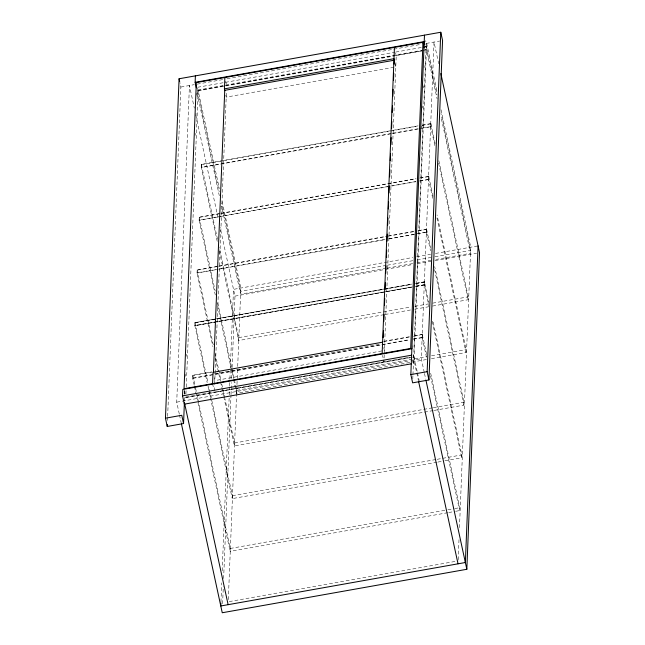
<?xml version="1.0" encoding="UTF-8"?>
<svg xmlns="http://www.w3.org/2000/svg" width="645" height="645" viewBox="0 0 645 645"><rect width="100%" height="100%" fill="white"/><g stroke="black" fill="none" stroke-linecap="round" stroke-linejoin="round"><path stroke-width="0.48" stroke-dasharray="3.23 2.42" d="M167.49 420.427L167.611 417.42M167.652 416.412L180.874 87.035L179.882 82.439M179.278 413.961L176.722 402.141L189.437 85.511L194.33 108.158M184.341 393.805L184.502 389.782M184.72 394.434L184.881 390.418M185.446 376.358L185.526 374.35M186.252 356.274L186.332 354.266M195.129 135.353L195.209 133.346M195.935 115.27L196.016 113.254M196.741 95.186L196.822 93.17M185.953 393.974L186.195 387.935M186.236 386.927L198.128 90.872L197.531 88.107M194.218 385.258L192.678 378.155L192.799 375.245L211.608 371.907M411.736 284.098L194.951 322.621L194.879 325.757L411.671 287.235M217.873 266.232L197.088 269.924L197.015 273.061L217.808 269.368M219.993 213.463L199.208 217.155L199.136 220.292L415.92 181.761M418.113 125.856L201.329 164.386L201.256 167.515L418.879 128.839M214.406 390.918L214.632 385.323M214.664 384.38L226.459 90.832M220.953 601.962L221.719 582.862M222.203 570.801L229.225 395.901M229.265 394.893L229.588 386.847M229.628 385.847L229.878 379.816M229.918 378.808L230.321 368.755M230.362 367.755L233.506 289.347L412.727 257.492M222.614 603.704L223.307 586.611M223.63 578.573L230.975 395.627M231.015 394.627L231.499 382.566M231.66 378.542L232.063 368.489M232.103 367.489L234.974 296.119L220.098 227.314M447.751 512.702L230.136 551.378L230.249 548.468L197.096 395.127M437.012 462.215L232.256 498.609L232.369 495.699L208.778 386.589M433.214 410.575L234.385 445.913L234.506 443.002L224.944 398.771M426.466 359.531L236.538 393.289L236.659 390.378L234.748 381.534M384.073 314.671L238.658 340.512L238.779 337.609L219.227 247.172M228.33 599.648L236.933 385.549M236.973 384.541L237.175 379.518M237.215 378.51L237.658 367.457M237.699 366.449L240.843 288.041L221.686 199.418M384.218 354.734L383.936 361.789L382.541 355.355M384.259 353.734L396.232 55.664L395.635 52.906M412.792 348.663L412.913 345.639M421.653 128.129L421.733 126.114M422.459 107.989L422.54 105.974M423.265 87.849L423.346 85.833M424.079 67.709L424.16 65.693M412.792 378.825L412.913 375.817M412.953 374.81L426.264 43.425L425.668 40.667M424.273 372.463L421.29 358.676L434.012 42.046L438.697 63.71M413.316 339.173L422.386 337.569L422.451 334.433L413.542 336.013M415.63 286.525L424.539 284.945L424.603 281.809L415.694 283.389M417.767 233.829L426.676 232.248L426.74 229.112L417.694 230.797M419.951 177.923L428.861 176.343L428.627 179.504L432.876 199.16M422.072 125.154L430.981 123.566L430.747 126.734L434.996 146.391M424.539 284.945L424.603 281.809M426.676 232.248L426.74 229.112M419.726 181.084L428.788 179.471L428.861 176.343M419.871 128.661L430.908 126.702L430.981 123.566M455.668 511.291L459.627 510.59L459.74 507.679L430.626 373.02M444.929 460.804L461.747 457.821L461.86 454.91L432.747 320.251M434.206 410.397L463.876 405.125L463.997 402.214L434.666 266.57M431.408 358.652L466.029 352.501L466.15 349.59L437.036 214.93M432.537 306.061L468.149 299.731L468.27 296.821L438.519 159.21M458.184 559.796L458.998 539.696M459.482 527.634L470.745 247.188L440.938 109.328M180.874 87.035L194.306 84.648M197.185 84.132L222.968 79.553M226.935 78.851L421.306 44.303M426.264 43.425L439.697 41.038M197.636 87.269L394.837 52.221M395.82 52.043L423.572 47.109M424.563 46.932L426.547 46.585L436.971 94.831M197.515 90.171L423.451 50.02M424.442 49.842L426.426 49.488L437.068 98.725M197.91 90.421L392.289 55.881M393.281 55.704L422.04 50.592M423.031 50.415L426.006 49.891L425.208 46.206M198.128 90.872L394.248 56.01M396.232 55.664L421.814 51.116M201.377 164.612L418.162 126.081M422.12 125.38L431.029 123.792M391.265 133.515L201.208 167.289L217.623 243.205M392.257 133.338L417.992 128.766M421.951 128.057L430.908 126.702M220.985 213.285L415.993 178.625M199.257 217.381L220.042 213.689M221.017 213.511L416.041 178.85M419.847 178.173L428.909 176.569M415.872 181.535L199.087 220.066L215.293 294.991M419.831 180.834L428.788 179.471M218.865 266.135L387.145 236.151M388.137 235.973L416.839 230.87M197.136 270.15L217.921 266.458M218.913 266.28L387.194 236.376M388.185 236.199L413.921 231.628M417.879 230.918L426.788 229.338M385.049 239.408L196.967 272.835L212.923 346.631M388.887 238.803L426.627 232.023M218.792 269.191L385.097 239.634M389.056 238.932L416.775 234.006M416.686 256.791L430.554 254.332M435.504 253.445L478.082 245.882M386.387 265.385L240.714 291.274L221.767 203.635M387.371 265.208L413.139 260.628M417.105 259.927L430.973 257.46M434.94 256.758L470.616 250.421L441.019 113.544M386.266 268.296L240.601 294.185L221.646 206.545M387.258 268.118L413.026 263.539M416.984 262.838L430.86 260.37M435.81 259.492L470.495 253.324L441.115 117.438M234.974 296.119L384.485 269.546M385.476 269.368L413.203 264.442M417.162 263.74L431.029 261.273M434.988 260.572L476.574 253.179M194.967 322.702L411.599 284.195M415.557 283.494L424.458 281.913L428.917 302.553M195 322.847L411.784 284.324M415.743 283.615L424.652 282.034M411.623 287.009L194.83 325.531L207.174 382.622M415.582 286.299L424.491 284.719M194.846 325.612L412.469 286.928M416.428 286.227L424.337 284.824L429.014 306.448M238.779 337.609L410.897 307.012M414.856 306.311L428.699 303.851M432.658 303.15L468.27 296.821M385.057 314.494L410.776 309.923M414.735 309.221L428.586 306.762M383.848 341.294L409.583 336.714M211.657 372.133L192.847 375.471L192.734 378.381L409.519 339.851M383.759 341.544L409.631 336.94M413.437 336.271L422.451 334.433M214.35 373.665L379.953 344.228M192.678 378.155L409.47 339.625M413.429 338.923L422.386 337.569M185.833 396.998L214.366 391.926M215.357 391.749L409.519 357.241M184.591 397.699L413.671 356.983L412.873 353.307M412.091 357.427L184.172 397.933L184.809 400.884M236.659 390.378L426.579 356.62M431.529 355.742L466.15 349.59M176.722 402.141L409.994 360.684M410.986 360.507L421.29 358.676M234.506 443.002L432.344 407.842M433.335 407.664L463.997 402.214M232.369 495.699L436.141 459.482M437.133 459.304L461.86 454.91M438.003 462.038L443.937 460.981M230.249 548.468L446.88 509.969M447.872 509.792L453.806 508.736M454.798 508.558L459.74 507.679M448.743 512.525L454.677 511.469M229.233 601.591L458.144 560.908M436.891 90.614L426.676 43.352L413.953 359.983L418.428 380.663M430.868 123.824L435.327 144.464M438.608 163.096L468.149 299.731M428.748 176.593L432.997 196.249M436.915 217.841L466.029 352.501M394.982 63.299L395.772 66.975L226.202 97.113L225.79 95.178M426.595 229.217L430.634 247.89M426.474 232.127L430.513 250.8M434.553 269.473L463.876 405.125M432.206 321.194L461.747 457.821M422.338 334.682L426.587 354.347M422.225 337.593L426.474 357.249M430.513 375.93L459.627 510.59M424.483 373.447L425.765 379.357M414.074 357.072L417.267 371.842M417.476 372.826L419.185 380.703M412.816 360.692L413.413 363.449M383.759 347.574L384.388 350.469L214.817 380.606L214.188 377.712M225.669 81.197L226.661 85.801M197.628 88.147L219.34 188.59M197.499 91.38L219.211 191.823M197.168 93.307L219.308 195.717M195.822 115.052L218.389 219.437M201.329 164.386L217.736 240.295M219.324 251.066L238.658 340.512M199.208 217.155L215.196 291.105M217.744 302.9L234.53 380.55M217.623 305.803L233.353 378.542M233.563 379.526L236.538 393.289M197.088 269.924L213.463 345.688M215.164 353.549L220.904 380.09M221.751 384.025L224.726 397.788M215.261 357.443L220.364 381.034M220.574 382.017L223.549 395.78M223.767 396.764L234.385 445.913M212.576 383.654L213.568 388.25M194.951 322.621L207.932 382.662M208.029 386.548L232.256 498.609M192.799 375.245L195.395 387.266M195.612 388.25L196.886 394.143M194.427 386.242L230.136 551.378M184.438 390.564L185.236 394.24M179.487 414.945L181.189 422.822"/><path stroke-width="0.97" d="M184.397 402.472L183.551 423.555L167.249 426.458L165.459 418.186L179.084 78.763L440.785 32.25L442.567 40.522L428.941 379.945L412.631 382.848L410.841 374.568L424.475 35.144M167.249 426.458L167.329 424.45M411.429 363.804L184.325 404.165L182.543 395.885L182.801 389.427L411.881 348.711M196.33 87.841L195.137 82.326L195.395 75.86M212.576 383.654L213.027 372.334L382.598 342.197M224.815 90.679L224.42 88.841L224.871 77.521M213.398 372.834L224.742 90.34L394.313 60.203L394.151 64.226M220.912 602.962L220.792 605.978L465.368 562.513L478.082 245.882M382.146 353.516L394.442 47.383M383.17 337.674L383.453 330.635M383.815 321.589L384.097 314.55M384.46 305.504L384.743 298.466M385.105 289.42L385.387 282.381M385.75 273.335L386.033 266.296M386.395 257.25L386.678 250.212M387.04 241.157L387.322 234.127M387.693 225.073L387.976 218.042M388.338 208.988L388.621 201.958M388.983 192.903L389.266 185.873M389.628 176.819L389.911 169.78M390.273 160.734L390.556 153.695M390.918 144.649L391.201 137.611M391.563 128.565L391.846 121.526M392.208 112.48L392.499 105.441M392.861 96.395L393.144 89.357M393.506 80.311L393.789 73.272M422.975 42.312L410.68 348.445L184.043 388.725L196.338 82.592L422.975 42.312L424.168 47.835M428.941 379.945L427.151 371.673L440.785 32.25M181.406 423.805L222.251 612.75L466.827 569.285L479.541 252.647L440.825 73.554M195.137 82.326L424.216 41.611L424.813 44.368M224.42 88.841L393.99 58.703L394.385 60.541M182.543 395.885L411.623 355.177M165.459 418.186L181.761 415.283L183.551 423.555M410.841 374.568L427.151 371.673M425.974 380.34L466.827 569.285M418.637 381.647L458.023 563.819M179.084 78.763L179.681 81.52M184.696 403.794L228.128 604.679"/></g></svg>
